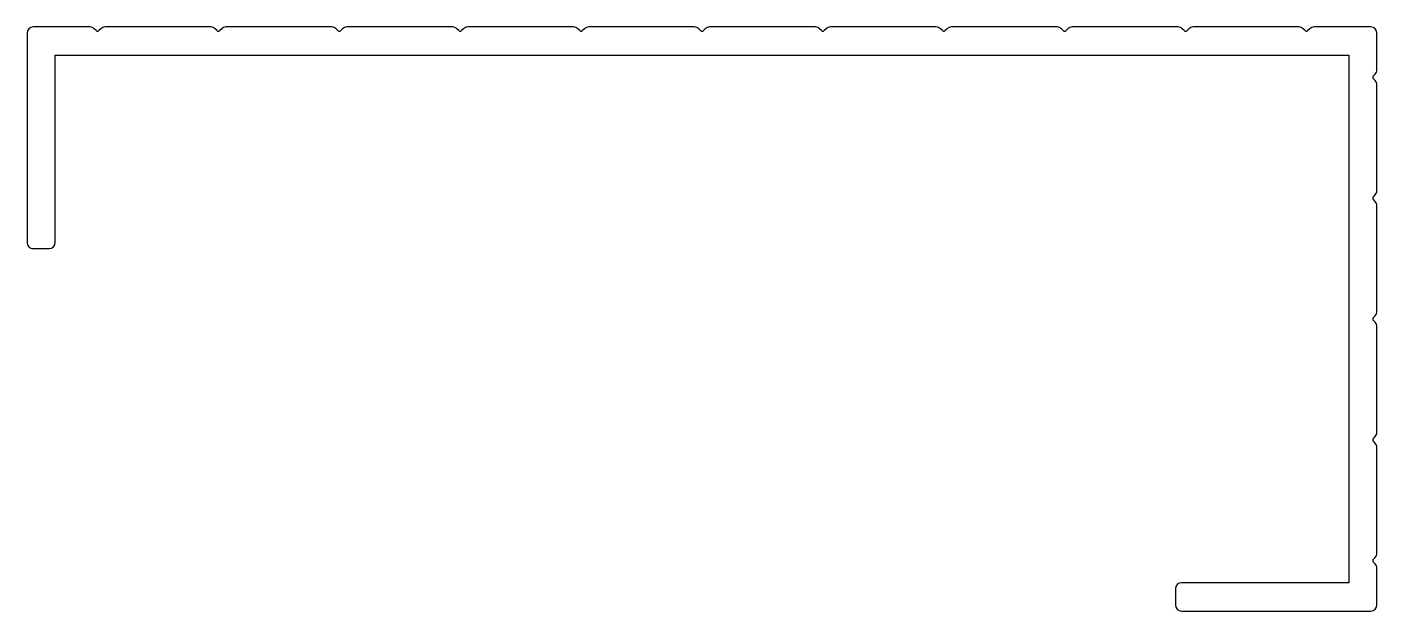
# Model space of a CAD drawing. Extents: x 1361.1 to 1428.1, y 567.9 to 596.9.
import ezdxf

# ---------------------------------------------------------------- set-up
doc = ezdxf.new("R2010")
doc.units = 0
doc.layers.get('0').update_dxf_attribs({"linetype": 'CONTINUOUS'})

msp = doc.modelspace()

# ---------------------------------------------------------------- linework, layer by layer
for p, q in [((1361.131, 596.568), (1361.131, 587.368)), ((1364.257, 596.868), (1361.431, 596.868)), ((1364.561, 596.688), (1364.469, 596.78)), ((1364.793, 596.78), (1364.702, 596.688)), ((1370.257, 596.868), (1365.006, 596.868)), ((1370.561, 596.688), (1370.469, 596.78)), ((1370.793, 596.78), (1370.702, 596.688)), ((1376.257, 596.868), (1371.006, 596.868)), ((1376.561, 596.688), (1376.469, 596.78)), ((1376.793, 596.78), (1376.702, 596.688)), ((1382.257, 596.868), (1377.006, 596.868)), ((1382.561, 596.688), (1382.469, 596.78)), ((1382.793, 596.78), (1382.702, 596.688)), ((1388.257, 596.868), (1383.006, 596.868)), ((1388.561, 596.688), (1388.469, 596.78)), ((1388.793, 596.78), (1388.702, 596.688)), ((1394.257, 596.868), (1389.006, 596.868)), ((1394.561, 596.688), (1394.469, 596.78)), ((1394.793, 596.78), (1394.702, 596.688)), ((1400.257, 596.868), (1395.006, 596.868)), ((1400.561, 596.688), (1400.469, 596.78)), ((1400.793, 596.78), (1400.702, 596.688)), ((1406.257, 596.868), (1401.006, 596.868)), ((1406.561, 596.688), (1406.469, 596.78)), ((1406.793, 596.78), (1406.702, 596.688)), ((1412.257, 596.868), (1407.006, 596.868)), ((1412.561, 596.688), (1412.469, 596.78)), ((1412.793, 596.78), (1412.702, 596.688)), ((1418.257, 596.868), (1413.006, 596.868)), ((1418.561, 596.688), (1418.469, 596.78)), ((1418.793, 596.78), (1418.702, 596.688)), ((1424.257, 596.868), (1419.006, 596.868)), ((1424.561, 596.688), (1424.469, 596.78)), ((1424.793, 596.78), (1424.702, 596.688)), ((1427.831, 596.868), (1425.006, 596.868)), ((1428.131, 594.742), (1428.131, 596.568)), ((1362.531, 595.468), (1426.731, 595.468)), ((1362.531, 587.368), (1362.531, 595.468)), ((1426.731, 595.468), (1426.731, 569.268)), ((1427.952, 594.438), (1428.043, 594.53)), ((1428.043, 594.205), (1427.952, 594.297)), ((1428.131, 588.742), (1428.131, 593.993)), ((1427.952, 588.438), (1428.043, 588.53)), ((1428.043, 588.205), (1427.952, 588.297)), ((1428.131, 582.742), (1428.131, 587.993)), ((1361.131, 587.368), (1361.131, 586.168)), ((1362.531, 586.168), (1362.531, 587.368)), ((1361.431, 585.868), (1362.231, 585.868)), ((1427.952, 582.438), (1428.043, 582.53)), ((1428.043, 582.205), (1427.952, 582.297)), ((1428.131, 576.742), (1428.131, 581.993)), ((1427.952, 576.438), (1428.043, 576.53)), ((1428.043, 576.205), (1427.952, 576.297)), ((1428.131, 570.742), (1428.131, 575.993)), ((1427.952, 570.438), (1428.043, 570.53)), ((1428.043, 570.205), (1427.952, 570.297)), ((1428.131, 568.168), (1428.131, 569.993)), ((1418.131, 568.968), (1418.131, 568.168)), ((1426.731, 569.268), (1418.431, 569.268)), ((1418.431, 567.868), (1427.831, 567.868))]:
    msp.add_line(p, q)
for centre, radius, start, end in [((1361.431, 596.567), 0.3, 90.0246, 179.97627), ((1364.256, 596.564), 0.303, 45.24134, 89.75782), ((1364.631, 596.759), 0.1, 225.02181, 314.97819), ((1365.007, 596.564), 0.303, 90.24073, 134.75865), ((1370.256, 596.564), 0.303, 45.24135, 89.75855), ((1370.631, 596.759), 0.1, 225.02335, 314.97665), ((1371.007, 596.564), 0.303, 90.24145, 134.75865), ((1376.256, 596.564), 0.303, 45.24135, 89.75855), ((1376.631, 596.759), 0.1, 225.02335, 314.97665), ((1377.007, 596.564), 0.303, 90.24145, 134.75865), ((1382.256, 596.564), 0.303, 45.24135, 89.75855), ((1382.631, 596.759), 0.1, 225.02335, 314.97665), ((1383.007, 596.564), 0.303, 90.24145, 134.75865), ((1388.256, 596.564), 0.303, 45.24135, 89.75855), ((1388.631, 596.759), 0.1, 225.02335, 314.97665), ((1389.007, 596.564), 0.303, 90.24145, 134.75865), ((1394.256, 596.564), 0.303, 45.24135, 89.75855), ((1394.631, 596.759), 0.1, 225.02335, 314.97665), ((1395.007, 596.564), 0.303, 90.24145, 134.75865), ((1400.256, 596.564), 0.303, 45.24135, 89.75855), ((1400.631, 596.759), 0.1, 225.02413, 314.97587), ((1401.007, 596.564), 0.303, 90.24145, 134.75865), ((1406.256, 596.564), 0.303, 45.24135, 89.75855), ((1406.631, 596.759), 0.1, 225.02413, 314.97587), ((1407.007, 596.564), 0.303, 90.24145, 134.75865), ((1412.256, 596.564), 0.303, 45.24135, 89.75855), ((1412.631, 596.759), 0.1, 225.02413, 314.97587), ((1413.007, 596.564), 0.303, 90.24145, 134.75865), ((1418.256, 596.564), 0.303, 45.24135, 89.75873), ((1418.631, 596.759), 0.1, 225.02374, 314.97626), ((1419.007, 596.564), 0.303, 90.24145, 134.75865), ((1424.256, 596.564), 0.303, 45.24135, 89.75873), ((1424.631, 596.759), 0.1, 225.02374, 314.97626), ((1425.007, 596.564), 0.303, 90.24136, 134.75865), ((1427.831, 596.567), 0.3, 0.02373, 89.97627), ((1428.023, 594.368), 0.1, 135.02374, 224.97626), ((1427.828, 594.743), 0.303, 315.24135, 359.75864), ((1427.828, 593.992), 0.303, 0.24132, 44.75865), ((1428.023, 588.368), 0.1, 135.02374, 224.97626), ((1427.828, 588.743), 0.303, 315.24135, 359.75855), ((1427.828, 587.992), 0.303, 0.24127, 44.75865), ((1361.431, 586.168), 0.3, 179.97635, 269.97686), ((1362.231, 586.168), 0.3, 270.02314, 359.97631), ((1428.023, 582.368), 0.1, 135.02374, 224.97626), ((1427.828, 582.743), 0.303, 315.24135, 359.75855), ((1427.828, 581.992), 0.303, 0.24145, 44.75865), ((1428.023, 576.368), 0.1, 135.02413, 224.97587), ((1427.828, 576.743), 0.303, 315.24135, 359.75855), ((1427.828, 575.992), 0.303, 0.24145, 44.75865), ((1428.023, 570.368), 0.1, 135.02413, 224.97587), ((1427.828, 570.743), 0.303, 315.24135, 359.75855), ((1427.828, 569.992), 0.303, 0.24145, 44.75865), ((1418.431, 568.967), 0.3, 90.02369, 179.97613), ((1418.431, 568.168), 0.3, 180.02351, 269.97631), ((1427.831, 568.168), 0.3, 270.02373, 359.97649)]:
    msp.add_arc(centre, radius, start, end)

doc.saveas('drawing.dxf')
